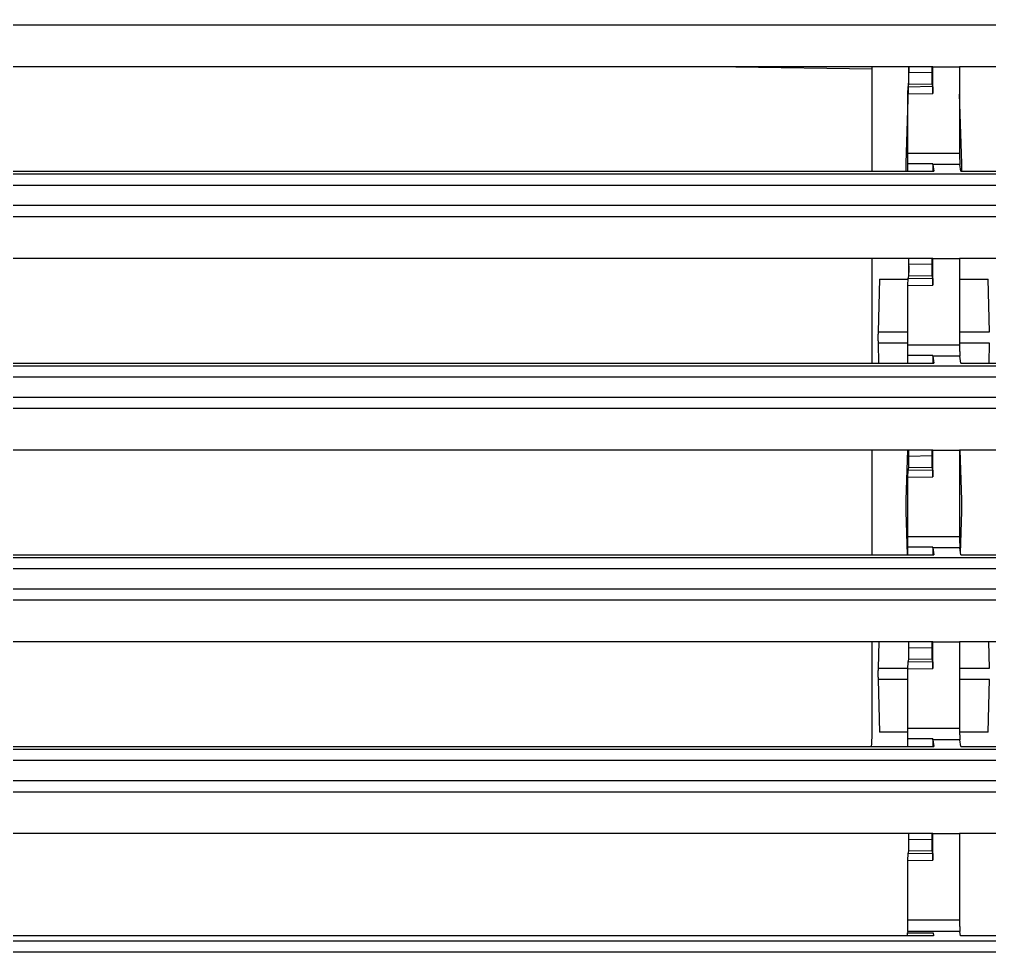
# Model space of a CAD drawing. Header units: millimetres. Extents: x -56261 to 196039, y 9480 to 100001.
# Drawn here: x 33516.31 to 33545.86, y 95736.89 to 95765.54 of the extents above; entities that cross this region are included whole.
import ezdxf

# ---------------------------------------------------------------- set-up
doc = ezdxf.new("R2010")
doc.units = ezdxf.units.MM
doc.set_wipeout_variables(frame=1)
doc.layers.add('SS-AIRCON', color=5, linetype='Continuous')
doc.layers.add('SS-TEXT', color=7, linetype='Continuous')

# ---------------------------------------------------------------- blocks, each defined once
blk = doc.blocks.new('I48T')
at = {"layer": 'SS-AIRCON', "color": 0, "linetype": 'Continuous'}
for p, q in [((599.9006, -0.68208), (-599.9007, -0.68208)), ((578.5326, -1.18017), (-578.5326, -1.18017)), ((126.9156, -1.40267), (210.3155, -1.40267)), ((210.3155, -1.40267), (210.3429, -1.59899)), ((210.3429, -1.59899), (212.657, -1.59899)), ((211.5336, -1.53206), (211.5156, -1.40267)), ((211.5156, -1.40267), (294.9155, -1.40267)), ((212.6661, -1.53379), (211.5336, -1.53206)), ((212.657, -1.59899), (212.6661, -1.53379)), ((210.3485, -2.0976), (212.6515, -2.0976)), ((210.3485, -5.96102), (210.3485, -2.0976)), ((212.6515, -2.0976), (212.6515, -4.7562)), ((212.6515, -4.7562), (211.5486, -4.77548)), ((211.5486, -4.77548), (211.5486, -5.96102)), ((211.552, -5.07505), (212.648, -5.0559)), ((211.582, -5.20296), (211.552, -5.07505)), ((212.6178, -5.1858), (211.582, -5.20296)), ((212.648, -5.0559), (212.6178, -5.1858)), ((126.9486, -5.96102), (210.3485, -5.96102)), ((211.5486, -5.96102), (210.3485, -5.96102)), ((211.5486, -5.96102), (294.9485, -5.96102)), ((211.5878, -5.7021), (212.612, -5.68513)), ((211.5878, -5.96102), (211.5878, -5.7021)), ((212.612, -5.68513), (212.612, -5.96102)), ((580.0736, -7.82954), (-580.0737, -7.82954)), ((-599.9007, -8.31793), (599.9006, -8.31793)), ((599.9006, -9.23208), (-599.9007, -9.23208)), ((578.5326, -9.73017), (-578.5326, -9.73017)), ((210.3008, -9.84772), (126.9009, -9.84772)), ((210.3008, -9.84772), (210.3429, -10.14899)), ((294.9008, -9.84772), (211.5009, -9.84772)), ((211.543, -10.14899), (211.5009, -9.84772)), ((210.3429, -10.14899), (211.543, -10.14899)), ((214.25, -10.3722), (214.25, -14.51102)), ((209.0837, -10.4882), (209.013, -12.82646)), ((209.0837, -10.4882), (210.3483, -10.4882)), ((210.3485, -10.6476), (212.6515, -10.6476)), ((210.3485, -14.51102), (210.3485, -10.6476)), ((212.6515, -10.6476), (212.6515, -13.3062)), ((212.6516, -10.4882), (213.9162, -10.4882)), ((213.9869, -12.82646), (213.9162, -10.4882)), ((209.013, -12.82646), (210.3485, -12.82646)), ((212.6515, -12.82646), (213.9869, -12.82646)), ((209.013, -13.34608), (209.0483, -14.51102)), ((210.3485, -13.34608), (209.013, -13.34608)), ((212.6515, -13.3062), (211.5486, -13.32548)), ((211.5486, -13.32548), (211.5486, -14.51102)), ((213.9869, -13.34608), (212.6514, -13.34608)), ((213.9517, -14.51102), (213.9869, -13.34608)), ((211.552, -13.62505), (212.648, -13.6059)), ((211.582, -13.75296), (211.552, -13.62505)), ((212.6178, -13.7358), (211.582, -13.75296)), ((212.648, -13.6059), (212.6178, -13.7358)), ((211.5878, -14.2521), (212.612, -14.23513)), ((211.5878, -14.51102), (211.5878, -14.2521)), ((212.612, -14.23513), (212.612, -14.51102)), ((126.9486, -14.51102), (210.3485, -14.51102)), ((211.5486, -14.51102), (210.3485, -14.51102)), ((211.5486, -14.51102), (294.9485, -14.51102)), ((580.0736, -16.37954), (-580.0737, -16.37954)), ((-599.9007, -16.86793), (599.9006, -16.86793)), ((599.9006, -17.78208), (-599.9007, -17.78208)), ((578.5326, -18.28017), (-578.5326, -18.28017)), ((210.3008, -18.39772), (126.9009, -18.39772)), ((210.3109, -18.46981), (210.2548, -20.32427)), ((210.3008, -18.39772), (210.3429, -18.69899)), ((294.9008, -18.39772), (211.5009, -18.39772)), ((211.543, -18.69899), (211.5009, -18.39772)), ((212.7452, -20.32427), (212.6869, -18.39772)), ((214.25, -18.39772), (214.25, -23.06102)), ((210.3429, -18.69899), (211.543, -18.69899)), ((210.3485, -19.1976), (212.6515, -19.1976)), ((210.3485, -23.06102), (210.3485, -19.1976)), ((212.6515, -19.1976), (212.6515, -21.8562)), ((210.2548, -20.84763), (210.3218, -23.06102)), ((212.6782, -23.06102), (212.7451, -20.84763)), ((212.6515, -21.8562), (211.5486, -21.87548)), ((211.5486, -21.87548), (211.5486, -23.06102)), ((211.552, -22.17505), (212.648, -22.1559)), ((211.582, -22.30296), (211.552, -22.17505)), ((212.6178, -22.2858), (211.582, -22.30296)), ((212.648, -22.1559), (212.6178, -22.2858)), ((211.5878, -22.8021), (212.612, -22.78513)), ((211.5878, -23.06102), (211.5878, -22.8021)), ((212.612, -22.78513), (212.612, -23.06102)), ((126.9486, -23.06102), (210.3485, -23.06102)), ((211.5486, -23.06102), (210.3485, -23.06102)), ((211.5486, -23.06102), (294.9485, -23.06102)), ((580.0736, -24.92954), (-580.0737, -24.92954)), ((-599.9007, -25.41793), (599.9006, -25.41793)), ((599.9006, -26.33208), (-599.9007, -26.33208)), ((578.5326, -26.83017), (-578.5326, -26.83017)), ((210.3008, -26.94772), (126.9009, -26.94772)), ((209.0396, -26.94772), (209.013, -27.82646)), ((210.3008, -26.94772), (210.3429, -27.24899)), ((210.3429, -27.24899), (211.543, -27.24899)), ((294.9008, -26.94772), (211.5009, -26.94772)), ((211.543, -27.24899), (211.5009, -26.94772)), ((213.9869, -27.82646), (213.9603, -26.94772)), ((214.25, -26.94772), (214.25, -31.61102)), ((209.013, -27.82646), (210.3485, -27.82646)), ((210.3485, -31.61102), (210.3485, -27.7476)), ((210.3485, -27.7476), (212.6515, -27.7476)), ((212.6515, -27.7476), (212.6515, -30.4062)), ((212.6515, -27.82646), (213.9869, -27.82646)), ((209.013, -28.34608), (209.0837, -30.68435)), ((210.3485, -28.34608), (209.013, -28.34608)), ((213.9869, -28.34608), (212.6515, -28.34608)), ((213.9162, -30.68435), (213.9869, -28.34608)), ((210.3485, -30.68435), (209.0837, -30.68435)), ((212.6515, -30.4062), (211.5486, -30.42548)), ((211.5486, -30.42548), (211.5486, -31.61102)), ((211.552, -30.72505), (212.648, -30.7059)), ((212.648, -30.7059), (212.6178, -30.8358)), ((213.9162, -30.68435), (212.6492, -30.68435)), ((211.582, -30.85296), (211.552, -30.72505)), ((212.6178, -30.8358), (211.582, -30.85296)), ((212.6328, -31.61102), (212.614, -30.98875)), ((211.5878, -31.3521), (212.612, -31.33513)), ((211.5878, -31.61102), (211.5878, -31.3521)), ((212.612, -31.33513), (212.612, -31.61102)), ((126.9486, -31.61102), (210.3485, -31.61102)), ((211.5486, -31.61102), (210.3485, -31.61102)), ((211.5486, -31.61102), (294.9485, -31.61102)), ((580.0736, -33.47954), (-580.0737, -33.47954)), ((-599.9007, -33.96793), (599.9006, -33.96793)), ((599.9006, -34.88208), (-599.9007, -34.88208)), ((578.5326, -35.38017), (-578.5326, -35.38017)), ((210.3008, -35.49772), (126.9009, -35.49772)), ((210.2548, -35.84763), (210.3485, -38.94441)), ((210.3008, -35.49772), (210.3429, -35.79899)), ((210.3429, -35.79899), (211.543, -35.79899)), ((294.9008, -35.49772), (211.5009, -35.49772)), ((211.543, -35.79899), (211.5009, -35.49772)), ((212.6147, -40.16102), (212.7451, -35.84763)), ((214.25, -35.49772), (214.25, -40.16102)), ((210.3485, -36.2976), (212.6515, -36.2976)), ((210.3485, -40.16102), (210.3485, -36.2976)), ((212.6515, -36.2976), (212.6515, -38.9562)), ((212.6515, -38.9562), (211.5486, -38.97548)), ((211.5486, -38.97548), (211.5486, -40.16102)), ((211.552, -39.27505), (212.648, -39.2559)), ((211.582, -39.40296), (211.552, -39.27505)), ((212.648, -39.2559), (212.6178, -39.3858)), ((212.6178, -39.3858), (211.582, -39.40296)), ((126.9486, -40.16102), (210.3485, -40.16102)), ((211.5486, -40.16102), (210.3485, -40.16102)), ((211.5486, -40.16102), (294.9485, -40.16102)), ((211.5878, -39.9021), (212.612, -39.88513)), ((211.5878, -40.16102), (211.5878, -39.9021)), ((212.612, -39.88513), (212.612, -40.16102)), ((220.3209, -40.16102), (214.25, -40.07464)), ((580.0736, -42.02954), (-580.0737, -42.02954))]:
    blk.add_line(p, q, dxfattribs=at)
for points in [[(210.3485, -2.09754), (210.3485, -2.07731, 0.00015334), (210.3485, -2.0567, 0.00014368), (210.3485, -2.03569, 0.00014234), (210.3485, -2.01434, 0.00015143), (210.3484, -1.99271, 0.00015744), (210.3484, -1.97086, 0.00016339), (210.3483, -1.94886, 0.00016952), (210.3483, -1.92678, 0.00017857), (210.3482, -1.9047, 0.00018745), (210.3481, -1.88271, 0.00019883), (210.3479, -1.8609, 0.00021078), (210.3478, -1.83935, 0.00022579), (210.3476, -1.81818, 0.00024262), (210.3474, -1.79746, 0.00026358), (210.3473, -1.77733, 0.00028667), (210.347, -1.75785, 0.00031358), (210.3468, -1.73916, 0.00035065), (210.3466, -1.7213, 0.0004006), (210.3463, -1.70442, 0.00044375), (210.346, -1.68857, 0.00047531), (210.3457, -1.67387, 0.00060323), (210.3454, -1.66028, 0.00085717), (210.3451, -1.64787, 0.0008298), (210.3448, -1.63695, 0.00037186), (210.3445, -1.62772, 0.00149727), (210.3441, -1.61892, 0.00441474), (210.3436, -1.60933, 0.00430949), (210.3428, -1.59916, 0.00350005)], [(212.6569, -1.59916), (212.6566, -1.60208, 0.01347595), (212.6563, -1.60633, 0.00632507), (212.6559, -1.61195, 0.00363954), (212.6556, -1.61892, 0.00246586), (212.6553, -1.62727, 0.00174735), (212.655, -1.63695, 0.00131622), (212.6547, -1.64798, 0.00102072), (212.6544, -1.66028, 0.00082754), (212.6541, -1.67384, 0.00068104), (212.6538, -1.68856, 0.00057604), (212.6536, -1.70442, 0.00049281), (212.6533, -1.7213, 0.00042985), (212.6531, -1.73915, 0.00037885), (212.6529, -1.75785, 0.00033855), (212.6527, -1.77733, 0.00030451), (212.6525, -1.79746, 0.00027565), (212.6523, -1.81816, 0.00025441), (212.6522, -1.83935, 0.00023783), (212.652, -1.86094, 0.00021688), (212.6519, -1.88271, 0.00019267), (212.6518, -1.90454, 0.00019567), (212.6518, -1.92678, 0.0002119), (212.6517, -1.9495, 0.00016157), (212.6516, -1.97086, 0.00007212), (212.6516, -1.99017, 0.00019911), (212.6516, -2.01434, 0.00031749), (212.6516, -2.05061, 0.00016114), (212.6516, -2.09754, 0.0000895)], [(212.6689, -1.40267), (212.6688, -1.41024, -0.00013603), (212.6687, -1.41765, -0.00014186), (212.6687, -1.4249, -0.00014853), (212.6686, -1.43198, -0.00015654), (212.6685, -1.43887, -0.00016563), (212.6684, -1.44556, -0.00017504), (212.6684, -1.45205, -0.00018611), (212.6683, -1.45833, -0.00019808), (212.6682, -1.46439, -0.00021227), (212.6681, -1.47021, -0.00022747), (212.668, -1.4758, -0.00024571), (212.6679, -1.48116, -0.00026532), (212.6678, -1.48626, -0.00028957), (212.6677, -1.49111, -0.00031628), (212.6676, -1.4957, -0.00034822), (212.6676, -1.50004, -0.000382), (212.6675, -1.50412, -0.00043002), (212.6674, -1.50794, -0.00048997), (212.6673, -1.51149, -0.00054447), (212.6672, -1.51478, -0.00058084), (212.6671, -1.5178, -0.00072996), (212.667, -1.52058, -0.00101677), (212.6669, -1.52312, -0.00097084), (212.6668, -1.52535, -0.00043735), (212.6667, -1.52724, -0.00168212), (212.6666, -1.52911, -0.00451284), (212.6664, -1.5313, -0.00381847), (212.6662, -1.53375, -0.00281099)], [(211.5521, -5.07504), (211.5519, -5.074, -0.02750506), (211.5518, -5.07227, -0.00981655), (211.5516, -5.06983, -0.00503808), (211.5514, -5.06669, -0.00324623), (211.5512, -5.06277, -0.00219779), (211.5511, -5.05811, -0.00160494), (211.5509, -5.05265, -0.00121091), (211.5507, -5.04643, -0.00096579), (211.5505, -5.03942, -0.00078006), (211.5504, -5.03165, -0.00065269), (211.5502, -5.02311, -0.00055044), (211.55, -5.01384, -0.0004766), (211.5499, -5.00386, -0.00041532), (211.5497, -4.99322, -0.00036936), (211.5496, -4.98193, -0.00032904), (211.5495, -4.97008, -0.00029674), (211.5493, -4.95768, -0.00027209), (211.5492, -4.94481, -0.00025426), (211.5491, -4.93149, -0.00022992), (211.549, -4.91787, -0.00020326), (211.5489, -4.90404, -0.00020711), (211.5488, -4.88976, -0.00022614), (211.5488, -4.87498, -0.00016932), (211.5487, -4.86098, -0.00007116), (211.5487, -4.84824, -0.00021307), (211.5486, -4.83204, -0.00034099), (211.5486, -4.80742, -0.00016964), (211.5486, -4.77537, -0.00009231)], [(212.6178, -5.18595), (212.6176, -5.18797, 0.02456073), (212.6173, -5.19137, 0.00857873), (212.617, -5.1962, 0.00429412), (212.6167, -5.20243, 0.0026958), (212.6164, -5.21011, 0.00180879), (212.6161, -5.2192, 0.00131268), (212.6158, -5.22972, 0.00098861), (212.6155, -5.24159, 0.00078471), (212.6153, -5.25481, 0.00063417), (212.615, -5.26928, 0.00052901), (212.6147, -5.28498, 0.00044702), (212.6145, -5.30179, 0.00038617), (212.6142, -5.31965, 0.00033736), (212.614, -5.33844, 0.00029935), (212.6138, -5.35809, 0.0002675), (212.6136, -5.37846, 0.00024088), (212.6134, -5.39947, 0.00022123), (212.6132, -5.42101, 0.00020595), (212.6131, -5.44301, 0.00018715), (212.6129, -5.46522, 0.0001658), (212.6128, -5.48752, 0.00016785), (212.6127, -5.51027, 0.00018119), (212.6126, -5.53351, 0.00013801), (212.6125, -5.55538, 0.00006185), (212.6124, -5.57516, 0.00016942), (212.6123, -5.5999, 0.00026947), (212.6122, -5.63702, 0.00013684), (212.6122, -5.68504, 0.00007606)], [(210.3485, -10.64753), (210.3485, -10.6273, 0.00015334), (210.3485, -10.60669, 0.00014368), (210.3485, -10.58568, 0.00014234), (210.3485, -10.56433, 0.00015143), (210.3484, -10.5427, 0.00015744), (210.3484, -10.52086, 0.0001634), (210.3483, -10.49885, 0.00016952), (210.3483, -10.47678, 0.00017857), (210.3482, -10.4547, 0.00018745), (210.3481, -10.43271, 0.00019883), (210.3479, -10.41089, 0.00021078), (210.3478, -10.38934, 0.00022579), (210.3476, -10.36817, 0.00024262), (210.3474, -10.34746, 0.00026358), (210.3473, -10.32732, 0.00028667), (210.347, -10.30784, 0.00031357), (210.3468, -10.28915, 0.00035064), (210.3466, -10.2713, 0.00040059), (210.3463, -10.25442, 0.00044373), (210.346, -10.23856, 0.0004753), (210.3457, -10.22387, 0.00060321), (210.3454, -10.21028, 0.00085712), (210.3451, -10.19787, 0.00082975), (210.3448, -10.18695, 0.00037183), (210.3445, -10.17771, 0.00149715), (210.3441, -10.16891, 0.00441423), (210.3436, -10.15932, 0.00430875), (210.3428, -10.14915, 0.00349928)], [(212.6559, -10.18825), (212.6556, -10.19708, 0.00100496), (212.6553, -10.20669, 0.00084975), (212.655, -10.21711, 0.00072148), (212.6547, -10.22829, 0.00062841), (212.6544, -10.24022, 0.00055081), (212.6542, -10.25284, 0.00048884), (212.6539, -10.26613, 0.00043657), (212.6537, -10.28002, 0.00039459), (212.6535, -10.29451, 0.00035858), (212.6532, -10.30951, 0.00032839), (212.653, -10.32501, 0.00030242), (212.6529, -10.34092, 0.00028001), (212.6527, -10.35722, 0.00026104), (212.6525, -10.37385, 0.00024435), (212.6524, -10.39076, 0.00022954), (212.6522, -10.40789, 0.00021543), (212.6521, -10.4252, 0.00020577), (212.652, -10.44265, 0.00019823), (212.6519, -10.46022, 0.00018545), (212.6518, -10.47775, 0.00016802), (212.6518, -10.49519, 0.00017482), (212.6517, -10.51285, 0.00019426), (212.6516, -10.5308, 0.00014923), (212.6516, -10.54763, 0.00006427), (212.6516, -10.5628, 0.00018983), (212.6516, -10.58181, 0.00030914), (212.6516, -10.61044, 0.00015639), (212.6516, -10.64753, 0.00008631)], [(213.9868, -13.34598), (213.987, -13.34058, 0.00065517), (213.9871, -13.33475, 0.00054884), (213.9873, -13.32848, 0.00048623), (213.9874, -13.32177, 0.00046147), (213.9876, -13.3146, 0.00042756), (213.9878, -13.30697, 0.00039801), (213.9879, -13.29887, 0.00036941), (213.9881, -13.29032, 0.00034927), (213.9882, -13.28129, 0.0003278), (213.9884, -13.2718, 0.00031181), (213.9885, -13.26186, 0.00029498), (213.9886, -13.25148, 0.00028272), (213.9887, -13.24066, 0.00026963), (213.9889, -13.22943, 0.00026014), (213.989, -13.2178, 0.00025), (213.9891, -13.2058, 0.00024275), (213.9892, -13.19345, 0.00023503), (213.9892, -13.18079, 0.00022961), (213.9893, -13.16783, 0.00022394), (213.9894, -13.15464, 0.00022008), (213.9894, -13.14122, 0.00021619), (213.9895, -13.12764, 0.00021371), (213.9895, -13.11392, 0.00021144), (213.9895, -13.10012, 0.00021022), (213.9895, -13.08627, 0.00020946), (213.9895, -13.07242, 0.00020947), (213.9895, -13.05862, 0.00021023), (213.9895, -13.0449, 0.00021145), (213.9894, -13.03132, 0.00021374), (213.9894, -13.01791, 0.00021625), (213.9893, -13.00471, 0.00022012), (213.9892, -12.99176, 0.00022391), (213.9892, -12.9791, 0.0002297), (213.9891, -12.96675, 0.00023541), (213.989, -12.95476, 0.00024276), (213.9889, -12.94313, 0.00024892), (213.9887, -12.93191, 0.00026055), (213.9886, -12.92108, 0.00027423), (213.9885, -12.91069, 0.00028174), (213.9884, -12.90076, 0.00027844), (213.9882, -12.89133, 0.00031645), (213.9881, -12.88226, 0.00038769), (213.9879, -12.87353, 0.00033281), (213.9878, -12.86561, 0.00015536), (213.9876, -12.85868, 0.00047683), (213.9874, -12.85082, 0.00093138), (213.9872, -12.84, 0.00056591), (213.9868, -12.82662, 0.00034372)], [(211.5521, -13.62503), (211.5519, -13.62399, -0.02752849), (211.5518, -13.62226, -0.00982152), (211.5516, -13.61982, -0.00503986), (211.5514, -13.61668, -0.00324711), (211.5512, -13.61277, -0.00219826), (211.5511, -13.6081, -0.00160522), (211.5509, -13.60265, -0.00121108), (211.5507, -13.59643, -0.00096591), (211.5505, -13.58941, -0.00078013), (211.5504, -13.58164, -0.00065275), (211.5502, -13.5731, -0.00055048), (211.55, -13.56384, -0.00047663), (211.5499, -13.55385, -0.00041535), (211.5497, -13.54321, -0.00036937), (211.5496, -13.53193, -0.00032905), (211.5495, -13.52007, -0.00029675), (211.5493, -13.50768, -0.00027209), (211.5492, -13.4948, -0.00025426), (211.5491, -13.48148, -0.00022992), (211.549, -13.46787, -0.00020326), (211.5489, -13.45403, -0.00020711), (211.5488, -13.43975, -0.00022614), (211.5488, -13.42498, -0.00016932), (211.5487, -13.41098, -0.00007116), (211.5487, -13.39823, -0.00021307), (211.5486, -13.38203, -0.00034098), (211.5486, -13.35741, -0.00016964), (211.5486, -13.32536, -0.00009231)], [(212.6178, -13.73594), (212.6176, -13.73796, 0.02454855), (212.6173, -13.74137, 0.00857627), (212.617, -13.7462, 0.00429327), (212.6167, -13.75242, 0.0026954), (212.6164, -13.76011, 0.00180858), (212.6161, -13.76919, 0.00131256), (212.6158, -13.77971, 0.00098854), (212.6155, -13.79158, 0.00078466), (212.6153, -13.80481, 0.00063413), (212.615, -13.81928, 0.00052899), (212.6147, -13.83498, 0.000447), (212.6145, -13.85178, 0.00038616), (212.6142, -13.86964, 0.00033735), (212.614, -13.88843, 0.00029934), (212.6138, -13.90809, 0.0002675), (212.6136, -13.92846, 0.00024088), (212.6134, -13.94946, 0.00022123), (212.6132, -13.971, 0.00020595), (212.6131, -13.993, 0.00018714), (212.6129, -14.01522, 0.0001658), (212.6128, -14.03752, 0.00016785), (212.6127, -14.06026, 0.00018119), (212.6126, -14.08351, 0.00013801), (212.6125, -14.10537, 0.00006185), (212.6124, -14.12515, 0.00016942), (212.6123, -14.14989, 0.00026947), (212.6122, -14.18701, 0.00013684), (212.6122, -14.23503, 0.00007606)], [(210.3485, -19.19752), (210.3485, -19.17729, 0.00015335), (210.3485, -19.15668, 0.00014368), (210.3485, -19.13567, 0.00014234), (210.3485, -19.11432, 0.00015143), (210.3484, -19.09269, 0.00015744), (210.3484, -19.07085, 0.0001634), (210.3483, -19.04885, 0.00016952), (210.3483, -19.02677, 0.00017857), (210.3482, -19.00469, 0.00018745), (210.3481, -18.9827, 0.00019883), (210.3479, -18.96089, 0.00021078), (210.3478, -18.93934, 0.00022579), (210.3476, -18.91816, 0.00024262), (210.3474, -18.89745, 0.00026358), (210.3473, -18.87732, 0.00028667), (210.347, -18.85784, 0.00031357), (210.3468, -18.83915, 0.00035063), (210.3466, -18.82129, 0.00040058), (210.3463, -18.80441, 0.00044372), (210.346, -18.78856, 0.00047528), (210.3457, -18.77386, 0.00060318), (210.3454, -18.76027, 0.00085708), (210.3451, -18.74786, 0.0008297), (210.3448, -18.73694, 0.00037181), (210.3445, -18.72771, 0.00149703), (210.3441, -18.7189, 0.00441373), (210.3436, -18.70932, 0.004308), (210.3428, -18.69914, 0.00349851)], [(212.6559, -18.73825), (212.6556, -18.74707, 0.00100481), (212.6553, -18.75668, 0.00084964), (212.655, -18.7671, 0.00072139), (212.6547, -18.77828, 0.00062834), (212.6544, -18.79021, 0.00055076), (212.6542, -18.80283, 0.0004888), (212.6539, -18.81612, 0.00043654), (212.6537, -18.83002, 0.00039456), (212.6535, -18.8445, 0.00035856), (212.6532, -18.85951, 0.00032837), (212.653, -18.875, 0.00030241), (212.6529, -18.89091, 0.00028), (212.6527, -18.90722, 0.00026104), (212.6525, -18.92384, 0.00024435), (212.6524, -18.94075, 0.00022954), (212.6522, -18.95789, 0.00021542), (212.6521, -18.97519, 0.00020577), (212.652, -18.99265, 0.00019823), (212.6519, -19.01021, 0.00018545), (212.6518, -19.02775, 0.00016802), (212.6518, -19.04519, 0.00017483), (212.6517, -19.06284, 0.00019426), (212.6516, -19.0808, 0.00014923), (212.6516, -19.09762, 0.00006427), (212.6516, -19.11279, 0.00018983), (212.6516, -19.13181, 0.00030915), (212.6516, -19.16043, 0.00015639), (212.6516, -19.19752, 0.00008631)], [(210.2546, -20.32617), (210.2545, -20.33158, 0.00055834), (210.2543, -20.33742, 0.00046787), (210.2542, -20.34371, 0.00041461), (210.2541, -20.35043, 0.0003936), (210.2539, -20.35761, 0.00036477), (210.2538, -20.36525, 0.00033963), (210.2536, -20.37336, 0.0003153), (210.2535, -20.38193, 0.00029816), (210.2534, -20.39097, 0.00027989), (210.2533, -20.40046, 0.00026628), (210.2532, -20.41042, 0.00025195), (210.253, -20.42081, 0.00024152), (210.2529, -20.43164, 0.00023038), (210.2528, -20.44288, 0.0002223), (210.2527, -20.45452, 0.00021367), (210.2527, -20.46652, 0.0002075), (210.2526, -20.47888, 0.00020093), (210.2525, -20.49155, 0.00019632), (210.2524, -20.50451, 0.0001915), (210.2524, -20.51771, 0.00018822), (210.2523, -20.53112, 0.00018492), (210.2523, -20.54471, 0.00018282), (210.2523, -20.55843, 0.0001809), (210.2523, -20.57223, 0.00017988), (210.2523, -20.58608, 0.00017926), (210.2523, -20.59993, 0.00017927), (210.2523, -20.61374, 0.00017991), (210.2523, -20.62745, 0.00018093), (210.2523, -20.64104, 0.00018288), (210.2524, -20.65445, 0.00018501), (210.2524, -20.66765, 0.0001883), (210.2525, -20.68061, 0.00019152), (210.2526, -20.69327, 0.00019646), (210.2527, -20.70563, 0.00020132), (210.2527, -20.71763, 0.00020759), (210.2528, -20.72926, 0.00021283), (210.2529, -20.74049, 0.00022275), (210.253, -20.75132, 0.00023442), (210.2532, -20.76172, 0.00024082), (210.2533, -20.77166, 0.00023797), (210.2534, -20.7811, 0.00027042), (210.2535, -20.79018, 0.00033125), (210.2537, -20.79892, 0.00028432), (210.2538, -20.80685, 0.00013271), (210.2539, -20.81378, 0.00040728), (210.2541, -20.82165, 0.0007953), (210.2543, -20.83248, 0.00048309), (210.2546, -20.84588, 0.00029337)], [(212.7451, -20.84588), (212.7453, -20.84048, 0.00061419), (212.7454, -20.83464, 0.00051458), (212.7456, -20.82837, 0.00045593), (212.7457, -20.82165, 0.00043276), (212.7459, -20.81448, 0.00040101), (212.746, -20.80685, 0.00037333), (212.7462, -20.79874, 0.00034654), (212.7463, -20.79018, 0.00032767), (212.7464, -20.78114, 0.00030756), (212.7466, -20.77166, 0.00029257), (212.7467, -20.76171, 0.0002768), (212.7468, -20.75132, 0.00026532), (212.7469, -20.7405, 0.00025305), (212.747, -20.72926, 0.00024416), (212.7471, -20.71763, 0.00023466), (212.7472, -20.70563, 0.00022787), (212.7473, -20.69327, 0.00022063), (212.7474, -20.68061, 0.00021556), (212.7475, -20.66765, 0.00021025), (212.7475, -20.65445, 0.00020664), (212.7476, -20.64104, 0.000203), (212.7476, -20.62745, 0.00020068), (212.7476, -20.61374, 0.00019856), (212.7477, -20.59993, 0.00019742), (212.7477, -20.58608, 0.00019672), (212.7477, -20.57223, 0.00019671), (212.7476, -20.55843, 0.00019739), (212.7476, -20.54471, 0.00019851), (212.7476, -20.53112, 0.00020063), (212.7475, -20.51771, 0.00020295), (212.7475, -20.50451, 0.00020655), (212.7474, -20.49155, 0.00021007), (212.7473, -20.47888, 0.00021546), (212.7472, -20.46652, 0.00022078), (212.7471, -20.45452, 0.00022763), (212.747, -20.44288, 0.00023336), (212.7469, -20.43164, 0.00024422), (212.7468, -20.42081, 0.00025699), (212.7467, -20.41041, 0.00026397), (212.7466, -20.40046, 0.00026083), (212.7464, -20.39101, 0.00029636), (212.7463, -20.38193, 0.00036299), (212.7461, -20.37318, 0.00031152), (212.746, -20.36525, 0.0001454), (212.7459, -20.35831, 0.00044616), (212.7457, -20.35043, 0.00087099), (212.7454, -20.33959, 0.00052892), (212.7451, -20.32617, 0.00032115)], [(211.5521, -22.17502), (211.5519, -22.17398, -0.02755195), (211.5518, -22.17225, -0.00982649), (211.5516, -22.16982, -0.00504164), (211.5514, -22.16667, -0.00324798), (211.5512, -22.16276, -0.00219872), (211.5511, -22.1581, -0.00160549), (211.5509, -22.15264, -0.00121125), (211.5507, -22.14642, -0.00096602), (211.5505, -22.13941, -0.00078021), (211.5504, -22.13164, -0.0006528), (211.5502, -22.12309, -0.00055052), (211.55, -22.11383, -0.00047666), (211.5499, -22.10385, -0.00041537), (211.5497, -22.09321, -0.00036939), (211.5496, -22.08192, -0.00032906), (211.5495, -22.07007, -0.00029676), (211.5493, -22.05767, -0.0002721), (211.5492, -22.0448, -0.00025427), (211.5491, -22.03148, -0.00022992), (211.549, -22.01786, -0.00020327), (211.5489, -22.00403, -0.00020711), (211.5488, -21.98975, -0.00022614), (211.5488, -21.97497, -0.00016932), (211.5487, -21.96097, -0.00007116), (211.5487, -21.94823, -0.00021306), (211.5486, -21.93202, -0.00034098), (211.5486, -21.9074, -0.00016963), (211.5486, -21.87535, -0.00009231)], [(212.6178, -22.28593), (212.6176, -22.28796, 0.02453638), (212.6173, -22.29136, 0.00857381), (212.617, -22.29619, 0.00429242), (212.6167, -22.30241, 0.002695), (212.6164, -22.3101, 0.00180837), (212.6161, -22.31919, 0.00131243), (212.6158, -22.32971, 0.00098846), (212.6155, -22.34157, 0.00078461), (212.6153, -22.3548, 0.0006341), (212.615, -22.36927, 0.00052896), (212.6147, -22.38497, 0.00044699), (212.6145, -22.40177, 0.00038614), (212.6142, -22.41964, 0.00033734), (212.614, -22.43843, 0.00029933), (212.6138, -22.45808, 0.00026749), (212.6136, -22.47845, 0.00024088), (212.6134, -22.49946, 0.00022123), (212.6132, -22.521, 0.00020595), (212.6131, -22.543, 0.00018714), (212.6129, -22.56521, 0.0001658), (212.6128, -22.58751, 0.00016785), (212.6127, -22.61025, 0.00018119), (212.6126, -22.6335, 0.00013801), (212.6125, -22.65537, 0.00006185), (212.6124, -22.67514, 0.00016942), (212.6123, -22.69988, 0.00026947), (212.6122, -22.737, 0.00013684), (212.6122, -22.78502, 0.00007607)], [(210.3485, -27.74752), (210.3485, -27.72729, 0.00015335), (210.3485, -27.70668, 0.00014368), (210.3485, -27.68566, 0.00014234), (210.3485, -27.66432, 0.00015144), (210.3484, -27.64268, 0.00015745), (210.3484, -27.62084, 0.0001634), (210.3483, -27.59884, 0.00016952), (210.3483, -27.57676, 0.00017857), (210.3482, -27.55469, 0.00018745), (210.3481, -27.53269, 0.00019883), (210.3479, -27.51088, 0.00021078), (210.3478, -27.48933, 0.00022579), (210.3476, -27.46816, 0.00024262), (210.3474, -27.44745, 0.00026358), (210.3473, -27.42731, 0.00028666), (210.347, -27.40783, 0.00031356), (210.3468, -27.38914, 0.00035062), (210.3466, -27.37129, 0.00040057), (210.3463, -27.3544, 0.00044371), (210.346, -27.33855, 0.00047526), (210.3457, -27.32386, 0.00060315), (210.3454, -27.31026, 0.00085704), (210.3451, -27.29786, 0.00082965), (210.3448, -27.28693, 0.00037178), (210.3445, -27.2777, 0.00149691), (210.3441, -27.2689, 0.00441322), (210.3436, -27.25931, 0.00430726), (210.3428, -27.24913, 0.00349774)], [(212.6559, -27.28824), (212.6556, -27.29706, 0.00100466), (212.6553, -27.30667, 0.00084952), (212.655, -27.3171, 0.00072131), (212.6547, -27.32828, 0.00062828), (212.6544, -27.34021, 0.00055071), (212.6542, -27.35282, 0.00048876), (212.6539, -27.36612, 0.00043651), (212.6537, -27.38001, 0.00039454), (212.6535, -27.3945, 0.00035854), (212.6532, -27.4095, 0.00032836), (212.653, -27.425, 0.00030239), (212.6529, -27.44091, 0.00027999), (212.6527, -27.45721, 0.00026103), (212.6525, -27.47384, 0.00024434), (212.6524, -27.49075, 0.00022953), (212.6522, -27.50788, 0.00021542), (212.6521, -27.52519, 0.00020577), (212.652, -27.54264, 0.00019823), (212.6519, -27.56021, 0.00018545), (212.6518, -27.57774, 0.00016802), (212.6518, -27.59518, 0.00017483), (212.6517, -27.61284, 0.00019426), (212.6516, -27.63079, 0.00014923), (212.6516, -27.64761, 0.00006427), (212.6516, -27.66278, 0.00018984), (212.6516, -27.6818, 0.00030916), (212.6516, -27.71042, 0.0001564), (212.6516, -27.74752, 0.00008631)], [(213.9868, -28.34614), (213.987, -28.34073, 0.00065277), (213.9871, -28.3349, 0.00054698), (213.9873, -28.32861, 0.00048471), (213.9874, -28.3219, 0.00046013), (213.9876, -28.31471, 0.00042642), (213.9878, -28.30708, 0.00039702), (213.9879, -28.29897, 0.00036857), (213.9881, -28.29041, 0.00034853), (213.9882, -28.28137, 0.00032716), (213.9884, -28.27188, 0.00031125), (213.9885, -28.26192, 0.00029449), (213.9886, -28.25153, 0.00028229), (213.9887, -28.2407, 0.00026926), (213.9889, -28.22947, 0.00025981), (213.989, -28.21783, 0.00024972), (213.9891, -28.20583, 0.0002425), (213.9892, -28.19347, 0.00023482), (213.9892, -28.1808, 0.00022943), (213.9893, -28.16785, 0.00022379), (213.9894, -28.15465, 0.00021996), (213.9894, -28.14123, 0.00021609), (213.9895, -28.12764, 0.00021364), (213.9895, -28.11392, 0.00021138), (213.9895, -28.10012, 0.00021019), (213.9895, -28.08627, 0.00020945), (213.9895, -28.07242, 0.00020946), (213.9895, -28.05862, 0.00021019), (213.9895, -28.0449, 0.00021139), (213.9894, -28.03132, 0.00021365), (213.9894, -28.0179, 0.00021613), (213.9893, -28.0047, 0.00021998), (213.9892, -27.99174, 0.00022373), (213.9892, -27.97908, 0.00022949), (213.9891, -27.96672, 0.00023517), (213.989, -27.95472, 0.00024247), (213.9889, -27.94308, 0.00024859), (213.9887, -27.93185, 0.00026017), (213.9886, -27.92102, 0.00027379), (213.9885, -27.91062, 0.00028125), (213.9884, -27.90068, 0.00027791), (213.9882, -27.89124, 0.00031579), (213.9881, -27.88215, 0.00038681), (213.9879, -27.87341, 0.00033199), (213.9878, -27.86548, 0.00015496), (213.9876, -27.85855, 0.00047552), (213.9874, -27.85067, 0.00092843), (213.9872, -27.83984, 0.00056387), (213.9868, -27.82643, 0.0003424)], [(211.5521, -30.72501), (211.5519, -30.72397, -0.02757545), (211.5518, -30.72224, -0.00983147), (211.5516, -30.71981, -0.00504343), (211.5514, -30.71666, -0.00324885), (211.5512, -30.71275, -0.00219918), (211.5511, -30.70809, -0.00160577), (211.5509, -30.70263, -0.00121142), (211.5507, -30.69642, -0.00096614), (211.5505, -30.6894, -0.00078029), (211.5504, -30.68163, -0.00065286), (211.5502, -30.67309, -0.00055056), (211.55, -30.66383, -0.00047669), (211.5499, -30.65384, -0.00041539), (211.5497, -30.6432, -0.00036941), (211.5496, -30.63192, -0.00032908), (211.5495, -30.62006, -0.00029677), (211.5493, -30.60767, -0.0002721), (211.5492, -30.59479, -0.00025427), (211.5491, -30.58147, -0.00022993), (211.549, -30.56785, -0.00020327), (211.5489, -30.55402, -0.00020711), (211.5488, -30.53974, -0.00022614), (211.5488, -30.52496, -0.00016932), (211.5487, -30.51096, -0.00007116), (211.5487, -30.49822, -0.00021306), (211.5486, -30.48201, -0.00034097), (211.5486, -30.45739, -0.00016963), (211.5486, -30.42534, -0.0000923)], [(212.6178, -30.83592), (212.6176, -30.83795, 0.02452422), (212.6173, -30.84135, 0.00857135), (212.617, -30.84618, 0.00429157), (212.6167, -30.8524, 0.0026946), (212.6164, -30.86009, 0.00180816), (212.6161, -30.86918, 0.00131231), (212.6158, -30.8797, 0.00098838), (212.6155, -30.89157, 0.00078456), (212.6153, -30.90479, 0.00063406), (212.615, -30.91927, 0.00052894), (212.6147, -30.93497, 0.00044697), (212.6145, -30.95177, 0.00038613), (212.6142, -30.96963, 0.00033733), (212.614, -30.98842, 0.00029933), (212.6138, -31.00807, 0.00026748), (212.6136, -31.02845, 0.00024087), (212.6134, -31.04945, 0.00022123), (212.6132, -31.07099, 0.00020595), (212.6131, -31.09299, 0.00018714), (212.6129, -31.1152, 0.0001658), (212.6128, -31.13751, 0.00016785), (212.6127, -31.16025, 0.00018119), (212.6126, -31.1835, 0.00013801), (212.6125, -31.20536, 0.00006186), (212.6124, -31.22513, 0.00016942), (212.6123, -31.24988, 0.00026947), (212.6122, -31.28699, 0.00013684), (212.6122, -31.33501, 0.00007607)], [(210.2525, -35.49772), (210.2525, -35.50594, 0.00013643), (210.2524, -35.51425, 0.00013309), (210.2524, -35.52265, 0.00013071), (210.2524, -35.53113, 0.00013023), (210.2523, -35.53968, 0.00012927), (210.2523, -35.54828, 0.00012817), (210.2523, -35.55694, 0.00012751), (210.2523, -35.56563, 0.00012762), (210.2523, -35.57434, 0.0001265), (210.2523, -35.58307, 0.00012414), (210.2523, -35.59181, 0.00012022), (210.2523, -35.60054, 0.00011373), (210.2523, -35.60925, 0.00011173), (210.2523, -35.61793, 0.00011357), (210.2523, -35.62657, 0.00011465), (210.2523, -35.63516, 0.00011487), (210.2524, -35.64369, 0.00011565), (210.2524, -35.65214, 0.00011663), (210.2524, -35.66052, 0.00011791), (210.2525, -35.66881, 0.00011906), (210.2525, -35.67699, 0.00012068), (210.2525, -35.68507, 0.00012217), (210.2526, -35.69303, 0.00012419), (210.2526, -35.70086, 0.00012602), (210.2527, -35.70856, 0.00012847), (210.2527, -35.71612, 0.00013068), (210.2528, -35.72353, 0.00013361), (210.2529, -35.73079, 0.00013624), (210.2529, -35.73789, 0.00013972), (210.253, -35.74484, 0.00014285), (210.253, -35.75161, 0.00014691), (210.2531, -35.75821, 0.00015052), (210.2532, -35.76463, 0.00015539), (210.2533, -35.77088, 0.00015992), (210.2533, -35.77695, 0.00016522), (210.2534, -35.78283, 0.00016945), (210.2535, -35.78853, 0.00017714), (210.2536, -35.79405, 0.00018623), (210.2537, -35.79939, 0.00018968), (210.2537, -35.80453, 0.00018539), (210.2538, -35.80947, 0.00021009), (210.2539, -35.81427, 0.000257), (210.254, -35.81898, 0.00021331), (210.2541, -35.82328, 0.00009078), (210.2542, -35.82708, 0.00030515), (210.2543, -35.83157, 0.00057644), (210.2544, -35.83797, 0.00032613), (210.2546, -35.84605, 0.00018897)], [(210.3485, -36.29751), (210.3485, -36.27728, 0.00015335), (210.3485, -36.25667, 0.00014369), (210.3485, -36.23566, 0.00014235), (210.3485, -36.21431, 0.00015144), (210.3484, -36.19268, 0.00015745), (210.3484, -36.17083, 0.0001634), (210.3483, -36.14883, 0.00016953), (210.3483, -36.12676, 0.00017857), (210.3482, -36.10468, 0.00018745), (210.3481, -36.08269, 0.00019883), (210.3479, -36.06087, 0.00021078), (210.3478, -36.03933, 0.00022579), (210.3476, -36.01815, 0.00024262), (210.3474, -35.99744, 0.00026358), (210.3473, -35.97731, 0.00028666), (210.347, -35.95783, 0.00031356), (210.3468, -35.93913, 0.00035062), (210.3466, -35.92128, 0.00040056), (210.3463, -35.9044, 0.00044369), (210.346, -35.88855, 0.00047525), (210.3457, -35.87385, 0.00060313), (210.3454, -35.86026, 0.00085699), (210.3451, -35.84785, 0.0008296), (210.3448, -35.83693, 0.00037175), (210.3445, -35.82769, 0.0014968), (210.3441, -35.81889, 0.00441271), (210.3436, -35.8093, 0.00430651), (210.3428, -35.79912, 0.00349697)], [(212.6559, -35.83823), (212.6556, -35.84705, 0.00100451), (212.6553, -35.85666, 0.00084941), (212.655, -35.86709, 0.00072123), (212.6547, -35.87827, 0.00062821), (212.6544, -35.8902, 0.00055066), (212.6542, -35.90282, 0.00048872), (212.6539, -35.91611, 0.00043648), (212.6537, -35.93001, 0.00039451), (212.6535, -35.94449, 0.00035852), (212.6532, -35.9595, 0.00032834), (212.653, -35.97499, 0.00030238), (212.6529, -35.9909, 0.00027998), (212.6527, -36.00721, 0.00026102), (212.6525, -36.02383, 0.00024434), (212.6524, -36.04074, 0.00022953), (212.6522, -36.05788, 0.00021542), (212.6521, -36.07518, 0.00020576), (212.652, -36.09264, 0.00019823), (212.6519, -36.1102, 0.00018544), (212.6518, -36.12774, 0.00016802), (212.6518, -36.14518, 0.00017483), (212.6517, -36.16283, 0.00019426), (212.6516, -36.18079, 0.00014924), (212.6516, -36.19761, 0.00006427), (212.6516, -36.21278, 0.00018984), (212.6516, -36.23179, 0.00030916), (212.6516, -36.26041, 0.0001564), (212.6516, -36.29751, 0.00008631)], [(212.7451, -35.84605), (212.7452, -35.84268, 0.00038026), (212.7453, -35.83915, 0.0003396), (212.7454, -35.83544, 0.00031363), (212.7455, -35.83157, 0.00030237), (212.7456, -35.82751, 0.00028684), (212.7457, -35.82328, 0.00027267), (212.7458, -35.81887, 0.00025839), (212.7459, -35.81427, 0.00024769), (212.746, -35.80949, 0.000236), (212.7461, -35.80453, 0.00022678), (212.7461, -35.79938, 0.00021683), (212.7462, -35.79405, 0.00020911), (212.7463, -35.78853, 0.00020067), (212.7464, -35.78283, 0.00019413), (212.7465, -35.77695, 0.00018693), (212.7466, -35.77088, 0.00018137), (212.7467, -35.76463, 0.00017522), (212.7467, -35.75821, 0.00017049), (212.7468, -35.75161, 0.00016524), (212.7469, -35.74484, 0.00016122), (212.747, -35.73789, 0.00015674), (212.747, -35.73079, 0.00015332), (212.7471, -35.72353, 0.00014951), (212.7472, -35.71612, 0.00014662), (212.7472, -35.70856, 0.0001434), (212.7473, -35.70086, 0.00014098), (212.7473, -35.69303, 0.00013828), (212.7474, -35.68507, 0.00013627), (212.7474, -35.67699, 0.00013406), (212.7475, -35.66881, 0.00013245), (212.7475, -35.66052, 0.00013065), (212.7475, -35.65214, 0.0001293), (212.7476, -35.64369, 0.00012801), (212.7476, -35.63516, 0.00012724), (212.7476, -35.62657, 0.00012596), (212.7476, -35.61793, 0.00012463), (212.7477, -35.60925, 0.00012495), (212.7477, -35.60054, 0.00012677), (212.7477, -35.59179, 0.00012338), (212.7477, -35.58307, 0.00011646), (212.7477, -35.57441, 0.00012886), (212.7477, -35.56563, 0.00015359), (212.7476, -35.55667, 0.00011819), (212.7476, -35.54828, 0.00004305), (212.7476, -35.5407, 0.00016541), (212.7476, -35.53113, 0.00028838), (212.7475, -35.51661, 0.00014526), (212.7474, -35.49772, 0.00007826)], [(211.5521, -39.275), (211.5519, -39.27396, -0.02759897), (211.5518, -39.27224, -0.00983645), (211.5516, -39.2698, -0.00504521), (211.5514, -39.26666, -0.00324973), (211.5512, -39.26275, -0.00219965), (211.5511, -39.25808, -0.00160604), (211.5509, -39.25263, -0.0012116), (211.5507, -39.24641, -0.00096625), (211.5505, -39.2394, -0.00078036), (211.5504, -39.23163, -0.00065291), (211.5502, -39.22308, -0.0005506), (211.55, -39.21382, -0.00047672), (211.5499, -39.20384, -0.00041541), (211.5497, -39.1932, -0.00036942), (211.5496, -39.18191, -0.00032909), (211.5495, -39.17006, -0.00029677), (211.5493, -39.15766, -0.00027211), (211.5492, -39.14479, -0.00025428), (211.5491, -39.13146, -0.00022993), (211.549, -39.11785, -0.00020327), (211.5489, -39.10402, -0.00020711), (211.5488, -39.08974, -0.00022614), (211.5488, -39.07496, -0.00016931), (211.5487, -39.06096, -0.00007116), (211.5487, -39.04821, -0.00021306), (211.5486, -39.03201, -0.00034097), (211.5486, -39.00738, -0.00016962), (211.5486, -38.97533, -0.0000923)], [(212.6178, -39.38591), (212.6176, -39.38794, 0.02451206), (212.6173, -39.39134, 0.00856889), (212.617, -39.39617, 0.00429073), (212.6167, -39.4024, 0.0026942), (212.6164, -39.41009, 0.00180795), (212.6161, -39.41917, 0.00131219), (212.6158, -39.4297, 0.00098831), (212.6155, -39.44156, 0.00078451), (212.6153, -39.45479, 0.00063403), (212.615, -39.46926, 0.00052891), (212.6147, -39.48496, 0.00044695), (212.6145, -39.50176, 0.00038612), (212.6142, -39.51963, 0.00033732), (212.614, -39.53842, 0.00029932), (212.6138, -39.55807, 0.00026748), (212.6136, -39.57844, 0.00024087), (212.6134, -39.59945, 0.00022122), (212.6132, -39.62099, 0.00020594), (212.6131, -39.64298, 0.00018714), (212.6129, -39.6652, 0.0001658), (212.6128, -39.6875, 0.00016785), (212.6127, -39.71024, 0.00018119), (212.6126, -39.73349, 0.00013801), (212.6125, -39.75535, 0.00006186), (212.6124, -39.77513, 0.00016942), (212.6123, -39.79987, 0.00026948), (212.6122, -39.83698, 0.00013684), (212.6122, -39.885, 0.00007607)]]:
    blk.add_lwpolyline(points, format="xyb", dxfattribs=at)
for points in [[(212.6516, -4.75617), (212.6515, -4.91376), (212.6499, -5.04762), (212.6481, -5.05584)], [(211.5877, -5.7021), (211.5878, -5.42855), (211.5853, -5.217), (211.582, -5.20301)], [(212.6573, -9.84772), (212.6576, -9.98199), (212.6569, -10.13524), (212.6559, -10.18825)], [(214.2844, -9.84772), (214.2616, -10.02078), (214.25, -10.19596), (214.2498, -10.37204)], [(211.5429, -10.14915), (211.5436, -10.15324), (211.5441, -10.16426), (211.5446, -10.1815)], [(211.5446, -10.1815), (211.915, -10.18378), (212.2854, -10.18597), (212.6559, -10.18825)], [(212.6516, -13.30616), (212.6515, -13.46376), (212.6499, -13.59762), (212.6481, -13.60583)], [(211.5877, -14.25209), (211.5878, -13.97855), (211.5853, -13.767), (211.582, -13.753)], [(212.6573, -18.39772), (212.6576, -18.53199), (212.6569, -18.68524), (212.6559, -18.73825)], [(211.5429, -18.69914), (211.5436, -18.70324), (211.5441, -18.71426), (211.5446, -18.73149)], [(211.5446, -18.73149), (211.915, -18.73378), (212.2854, -18.73597), (212.6559, -18.73825)], [(212.6516, -21.85616), (212.6515, -22.01376), (212.6499, -22.14762), (212.6481, -22.15582)], [(211.5877, -22.80209), (211.5878, -22.52855), (211.5853, -22.317), (211.582, -22.30299)], [(211.5429, -27.24913), (211.5436, -27.25324), (211.5441, -27.26426), (211.5446, -27.28148)], [(212.6573, -26.94772), (212.6576, -27.08199), (212.6569, -27.23524), (212.6559, -27.28824)], [(211.5446, -27.28148), (211.915, -27.28378), (212.2854, -27.28597), (212.6559, -27.28824)], [(212.6516, -30.40615), (212.6515, -30.56376), (212.6499, -30.69762), (212.6481, -30.70582)], [(211.5877, -31.35208), (211.5878, -31.07855), (211.5853, -30.867), (211.582, -30.85298)], [(211.5429, -35.79912), (211.5436, -35.80324), (211.5441, -35.81426), (211.5446, -35.83147)], [(211.5446, -35.83147), (211.915, -35.83378), (212.2854, -35.83597), (212.6559, -35.83823)], [(212.6573, -35.49772), (212.6576, -35.63199), (212.6569, -35.78524), (212.6559, -35.83823)], [(212.6516, -38.95614), (212.6515, -39.11376), (212.6499, -39.24762), (212.6481, -39.25581)], [(211.5877, -39.90207), (211.5878, -39.62855), (211.5853, -39.417), (211.582, -39.40297)]]:
    blk.add_open_spline(points, degree=3, dxfattribs=at)
for points in [[(211.5446, -10.1815), (211.5436, -10.148), (211.5424, -10.04128), (211.5423, -9.89976), (211.5424, -9.84772)], [(211.5446, -18.73149), (211.5436, -18.698), (211.5424, -18.59128), (211.5423, -18.44976), (211.5424, -18.39772)], [(211.5446, -27.28148), (211.5436, -27.248), (211.5424, -27.14128), (211.5423, -26.99976), (211.5424, -26.94772)], [(211.5446, -35.83147), (211.5436, -35.798), (211.5424, -35.69128), (211.5423, -35.54976), (211.5424, -35.49772)]]:
    blk.add_open_spline(points, degree=3, knots=[0, 0, 0, 0, 0.0002540524, 0.0004116041, 0.0004116041, 0.0004116041, 0.0004116041], dxfattribs=at)
blk = doc.blocks.new('A$C43DE16F2')
blk.add_wipeout([(0, 14550.001), (0, 0.001), (29100, 0.001), (29100, 14550.001)]).dxf.layer = 'SS-TEXT'
at = {"layer": 'SS-TEXT', "linetype": 'Continuous', "xscale": 1.577261091527505, "yscale": 1.577261091527505, "zscale": 1.577261091527505, "rotation": 180}
blk.add_blockref('I48T', (11081.918, 7128.457), dxfattribs=at)

msp = doc.modelspace()

# ---------------------------------------------------------------- block references
at = {"layer": 'SS-TEXT', "xscale": 0.4331186193392458, "yscale": 0.4331186193392458, "zscale": 0.4331186193392458}
msp.add_blockref('A$C43DE16F2', (28888.861, 92649.191), dxfattribs=at)

doc.saveas('drawing.dxf')
